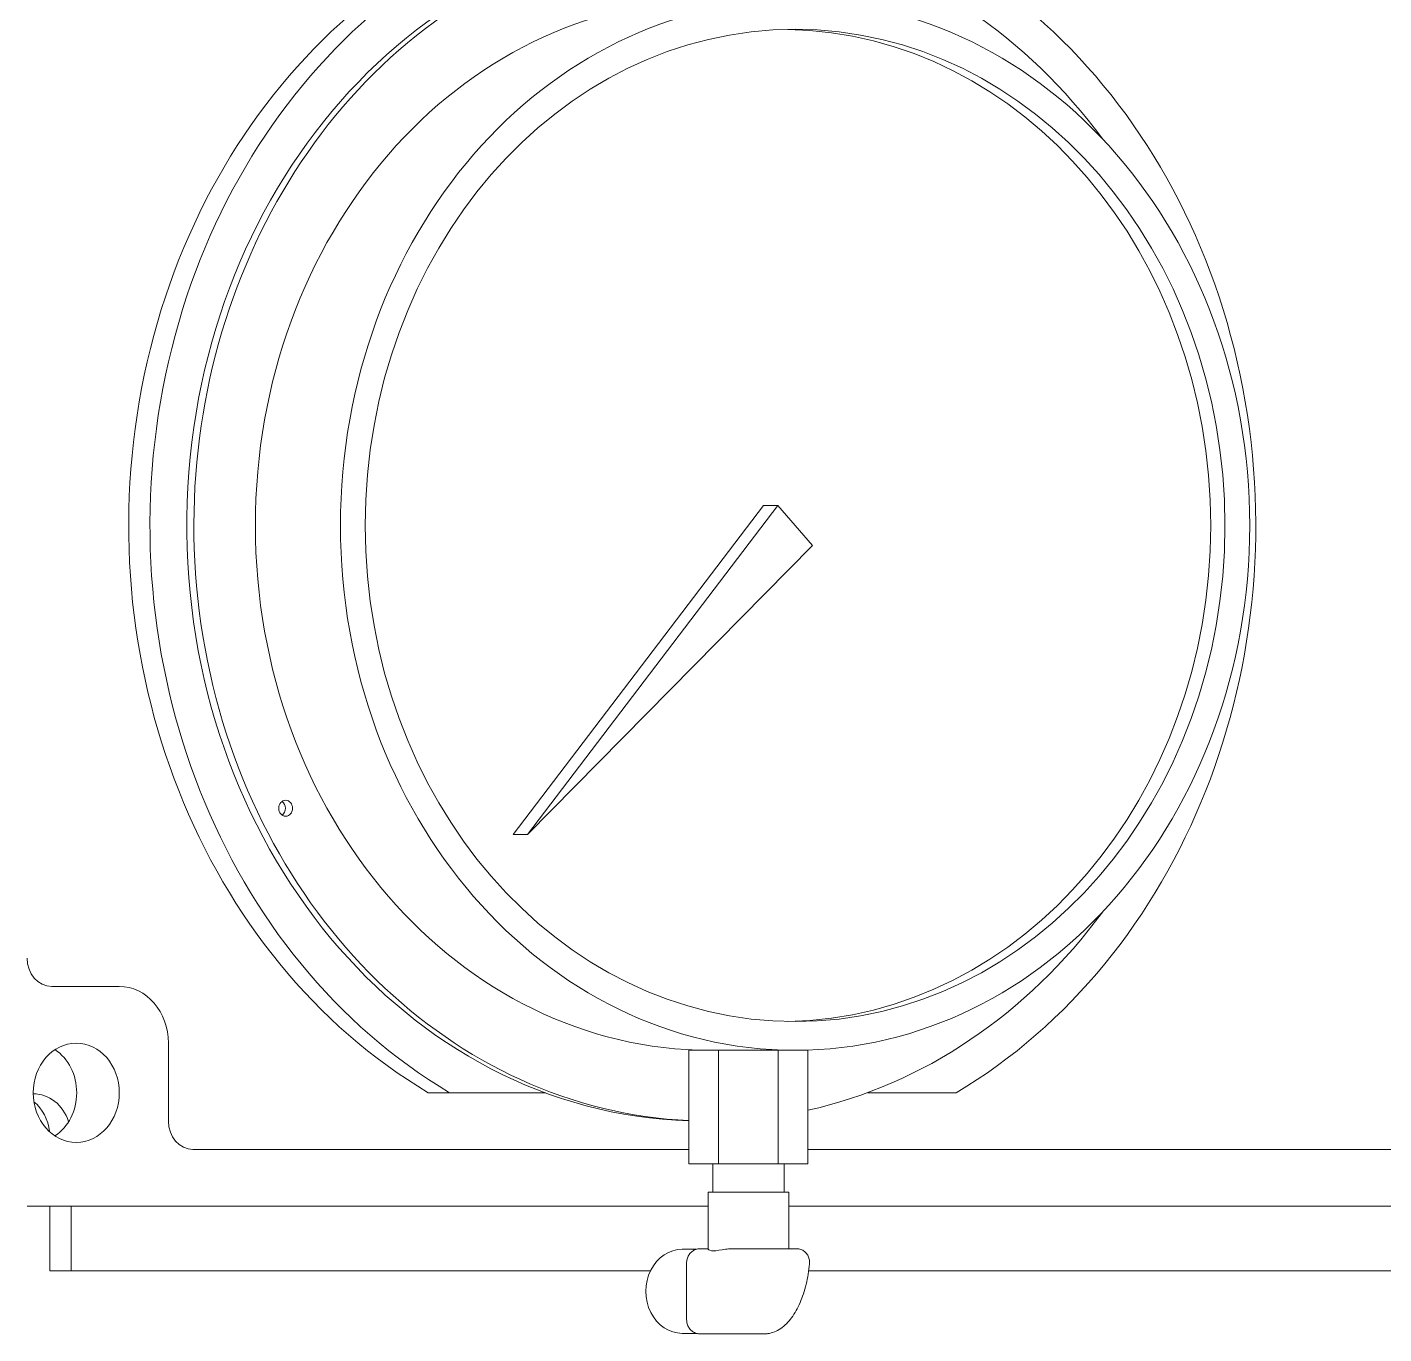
# Model space of a CAD drawing. Header units: inches. Extents: x 20 to 536, y 8 to 344.
# Drawn here: x 120.62 to 126.6, y 119.72 to 125.48 of the extents above; entities that cross this region are included whole.
import ezdxf

# ---------------------------------------------------------------- set-up
doc = ezdxf.new("R2010")
doc.units = ezdxf.units.IN
doc.header["$LTSCALE"] = 16
doc.header["$MEASUREMENT"] = 0
doc.layers.add('Visible (ANSI)', color=7, linetype='Continuous', lineweight=50)

msp = doc.modelspace()

# ---------------------------------------------------------------- linework, layer by layer
at = {"layer": 'Visible (ANSI)', "linetype": 'Continuous', "lineweight": 18}
for p, q in [((122.76674, 121.92403), (123.86906, 123.37367)), ((122.82924, 121.92403), (123.93156, 123.37367)), ((123.86906, 123.37367), (123.93156, 123.37367)), ((123.93156, 123.37367), (124.08466, 123.19689)), ((124.08466, 123.19689), (122.82924, 121.92403)), ((122.76674, 121.92403), (122.82924, 121.92403)), ((121.03082, 121.25406), (120.73315, 121.25406)), ((121.24732, 120.66035), (121.24732, 121.00406)), ((123.6713, 120.97278), (123.54019, 120.97278)), ((123.54019, 120.97278), (123.54019, 120.47278)), ((123.93354, 120.97278), (123.6713, 120.97278)), ((123.6713, 120.97278), (123.6713, 120.47278)), ((123.93354, 120.97278), (123.93354, 120.47278)), ((123.93354, 120.97278), (124.00811, 120.97278)), ((124.06465, 120.97278), (124.00811, 120.97278)), ((124.06465, 120.97278), (124.06465, 120.47278)), ((122.39214, 120.78535), (122.48589, 120.78535)), ((122.90851, 120.78535), (122.48589, 120.78535)), ((124.71783, 120.78535), (124.32646, 120.78535)), ((123.54019, 120.53535), (121.35558, 120.53535)), ((129.27755, 120.53535), (124.06465, 120.53535)), ((123.54019, 120.47278), (123.6713, 120.47278)), ((123.64544, 120.47278), (123.64544, 120.34778)), ((123.6713, 120.47278), (123.93354, 120.47278)), ((123.93354, 120.47278), (124.06465, 120.47278)), ((123.9594, 120.47278), (123.9594, 120.34778)), ((123.97992, 120.34778), (123.62492, 120.34778)), ((123.62492, 120.34778), (123.62492, 120.09713)), ((123.97992, 120.34778), (123.97992, 120.09778)), ((123.62492, 120.28531), (120.62487, 120.28531)), ((120.72467, 120.00031), (120.72467, 120.28531)), ((120.81842, 120.28531), (120.81842, 120.00031)), ((129.36228, 120.28531), (123.97992, 120.28531)), ((123.573, 120.09554), (123.5113, 120.09554)), ((123.62492, 120.09778), (123.58846, 120.09778)), ((123.76504, 120.09778), (123.72846, 120.09778)), ((123.86996, 120.09778), (123.76504, 120.09778)), ((124.01572, 120.09778), (123.91081, 120.09778)), ((123.53032, 120.03528), (123.53032, 119.78528)), ((120.81842, 120.00031), (120.72467, 120.00031)), ((120.81842, 120.00031), (123.37109, 120.00031)), ((124.06781, 120.00031), (129.10844, 120.00031)), ((123.573, 119.72502), (123.5113, 119.72502)), ((123.58846, 119.72278), (123.59319, 119.72278)), ((123.59319, 119.72278), (123.86373, 119.72278))]:
    msp.add_line(p, q, dxfattribs=at)
for centre, major_axis, start_param, end_param in [((123.63311, 123.28528), (0, -2.625), 2.2764175, 6.2422992), ((123.50811, 123.28528), (0, 2.8125), 0, 2.665656), ((123.60186, 123.28528), (0, 2.8125), 3.6175293, 8.9488413), ((123.60186, 123.28528), (0, -2.625), 3.1415927, 6.2560537), ((123.63311, 123.28528), (0, -2.3125), 3.1415927, 6.2831853), ((123.94561, 123.28528), (0, -2.18642), 0.0165046, 3.125088), ((121.73256, 122.03908), (0, 0.035), 3.6831736, 5.7416044), ((123.63311, 123.28528), (0, -2.625), 0.1909881, 0.8651751), ((120.73315, 121.37906), (0, -0.125), 4.712389, 6.2831853), ((121.03082, 121.00406), (0, 0.25), 4.712389, 6.2831853), ((120.65387, 120.78531), (0, 0.21875), 3.6592798, 5.7654982), ((120.65387, 120.59031), (0, 0.19), 5.0748402, 6.2946919), ((120.56012, 120.59031), (0, 0.19), 4.8383885, 5.6678816), ((121.35558, 120.66035), (0, -0.125), 4.712389, 6.2831853), ((123.5113, 119.91028), (0, 0.18526), 0, 3.1415927)]:
    msp.add_ellipse(centre, major_axis=major_axis, ratio=0.8660254, start_param=start_param, end_param=end_param, dxfattribs=at)
for centre, major_axis in [((124.00811, 123.28528), (0, 2.3125)), ((124.00811, 123.28528), (0, 2.18642)), ((121.76381, 122.03908), (0, -0.035)), ((120.84137, 120.78531), (0, 0.21875))]:
    msp.add_ellipse(centre, major_axis=major_axis, ratio=0.8660254, dxfattribs=at)
for points, knots in [([(123.58846, 120.09778), (123.58247, 120.09778), (123.57649, 120.09677), (123.56511, 120.0929), (123.55973, 120.09001), (123.54995, 120.08262), (123.5456, 120.07805), (123.53846, 120.06788), (123.53568, 120.06228), (123.53179, 120.05059), (123.53067, 120.04451), (123.53034, 120.03735), (123.53032, 120.03632), (123.53032, 120.03528)], [1.5707963, 1.5707963, 1.5707963, 1.5707963, 1.8570556, 1.8570556, 2.1499397, 2.1499397, 2.4600043, 2.4600043, 2.7741636, 2.7741636, 3.0883229, 3.0883229, 3.1415927, 3.1415927, 3.1415927, 3.1415927]), ([(123.62492, 120.09713), (123.62492, 120.09679), (123.6251, 120.09634), (123.62754, 120.09294), (123.63562, 120.0885), (123.6487, 120.0885), (123.66178, 120.0885), (123.68031, 120.09294), (123.71031, 120.09696), (123.71926, 120.09778), (123.72846, 120.09778)], [2.04376153, 2.04376153, 2.04376153, 2.04376153, 2.07967253, 2.07967253, 2.27900016, 2.27900016, 2.27900016, 2.47832779, 2.47832779, 2.55724853, 2.55724853, 2.55724853, 2.55724853]), ([(123.86996, 120.09778), (123.8774, 120.09782), (123.88455, 120.09774), (123.89117, 120.09774), (123.89778, 120.09774), (123.90441, 120.09782), (123.91081, 120.09778)], [1.11851794, 1.11851794, 1.11851794, 1.11851794, 1.17671806, 1.17671806, 1.17671806, 1.23491818, 1.23491818, 1.23491818, 1.23491818]), ([(124.01572, 120.09778), (124.02171, 120.09778), (124.02781, 120.09676), (124.03916, 120.09281), (124.04442, 120.08993), (124.05394, 120.08256), (124.05807, 120.07809), (124.06497, 120.06788), (124.06764, 120.06206), (124.0711, 120.05007), (124.0719, 120.0438), (124.07179, 120.0359), (124.0717, 120.0342), (124.07154, 120.03253)], [0, 0, 0, 0, 0.02361973, 0.02361973, 0.04701988, 0.04701988, 0.07116612, 0.07116612, 0.09665474, 0.09665474, 0.12259125, 0.12259125, 0.12968255, 0.12968255, 0.12968255, 0.12968255]), ([(123.88752, 119.72381), (123.90776, 119.72652), (123.92725, 119.73457), (123.96256, 119.75876), (123.97851, 119.77488), (124.00694, 119.8133), (124.01944, 119.83565), (124.04085, 119.88525), (124.04975, 119.9125), (124.06363, 119.9703), (124.0686, 120.00085), (124.07152, 120.03223), (124.07153, 120.03238), (124.07154, 120.03253)], [3.2084134, 3.2084134, 3.2084134, 3.2084134, 3.4715384, 3.4715384, 3.7359005, 3.7359005, 4.0002626, 4.0002626, 4.2646246, 4.2646246, 4.5289867, 4.5289867, 4.5302237, 4.5302237, 4.5302237, 4.5302237]), ([(123.53032, 119.78528), (123.53032, 119.77915), (123.53115, 119.77303), (123.53448, 119.76119), (123.53698, 119.75547), (123.54362, 119.74492), (123.54776, 119.74009), (123.5575, 119.73192), (123.56311, 119.72858), (123.57489, 119.72415), (123.58101, 119.72294), (123.5876, 119.72278), (123.58803, 119.72278), (123.58846, 119.72278)], [3.1415927, 3.1415927, 3.1415927, 3.1415927, 3.4557519, 3.4557519, 3.7699112, 3.7699112, 4.0840704, 4.0840704, 4.3975049, 4.3975049, 4.6917102, 4.6917102, 4.712389, 4.712389, 4.712389, 4.712389]), ([(123.88752, 119.72381), (123.88603, 119.72361), (123.88457, 119.72346), (123.88159, 119.72322), (123.88008, 119.72313), (123.87699, 119.72298), (123.87542, 119.72293), (123.87218, 119.72284), (123.87053, 119.72282), (123.86717, 119.72278), (123.86545, 119.72278), (123.86373, 119.72278)], [0, 0, 0, 0, 0.012963359, 0.012963359, 0.025926717, 0.025926717, 0.038890076, 0.038890076, 0.051853435, 0.051853435, 0.064816794, 0.064816794, 0.064816794, 0.064816794])]:
    msp.add_open_spline(points, degree=3, knots=knots, dxfattribs=at)

doc.saveas('drawing.dxf')
